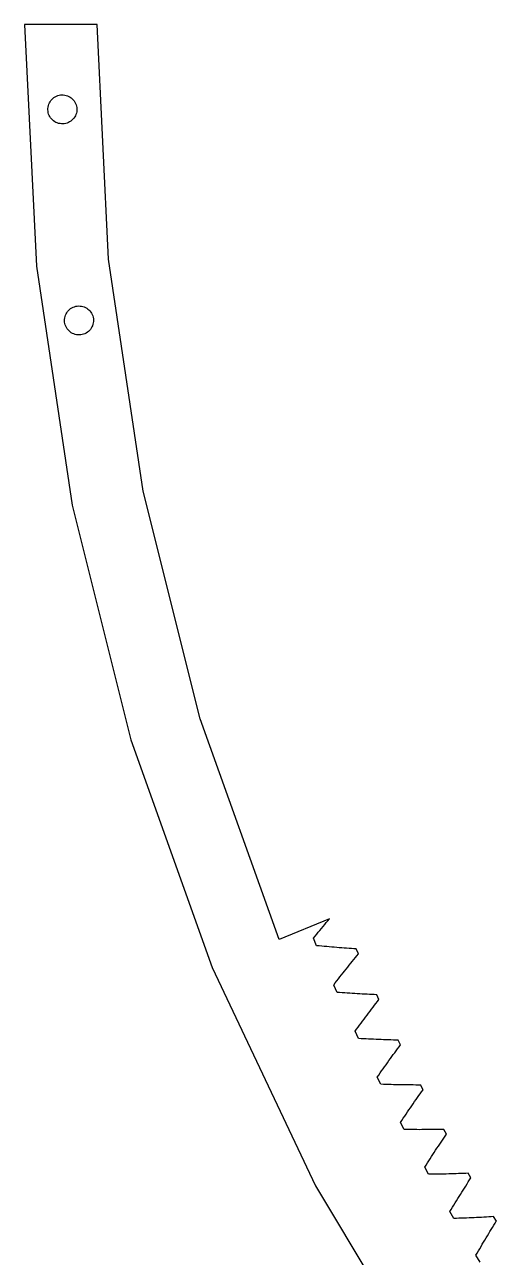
# Model space of a CAD drawing. Header units: metres. Extents: x -170 to 170, y -170 to 0.
# Drawn here: x -170 to -137.5, y -85.1 to 0 of the extents above; entities that cross this region are included whole.
import ezdxf

# ---------------------------------------------------------------- set-up
doc = ezdxf.new("R2010")
doc.units = ezdxf.units.M

msp = doc.modelspace()

# ---------------------------------------------------------------- linework, layer by layer
for p, q in [((-165, 0), (-170, 0)), ((-170, 0), (-169.181, -16.6629)), ((-164.205, -16.1728), (-165, 0)), ((-168.129, -5.16367), (-168.059, -5.09526)), ((-168.059, -5.09526), (-167.982, -5.03409)), ((-167.982, -5.03409), (-167.9, -4.98073)), ((-167.9, -4.98073), (-167.813, -4.9357)), ((-167.813, -4.9357), (-167.721, -4.89943)), ((-167.721, -4.89943), (-167.627, -4.87228)), ((-167.627, -4.87228), (-167.531, -4.85451)), ((-167.531, -4.85451), (-167.433, -4.84627)), ((-167.433, -4.84627), (-167.335, -4.84766)), ((-167.335, -4.84766), (-167.237, -4.85866)), ((-167.237, -4.85866), (-167.141, -4.87917)), ((-167.141, -4.87917), (-167.048, -4.90898)), ((-167.048, -4.90898), (-166.958, -4.94781)), ((-166.958, -4.94781), (-166.872, -4.9953)), ((-166.872, -4.9953), (-166.791, -5.05098)), ((-166.791, -5.05098), (-166.716, -5.1143)), ((-168.397, -5.88055), (-168.396, -5.78242)), ((-168.389, -5.97835), (-168.397, -5.88055)), ((-168.396, -5.78242), (-168.385, -5.68492)), ((-168.385, -5.68492), (-168.364, -5.58894)), ((-168.364, -5.58894), (-168.335, -5.49545)), ((-168.335, -5.49545), (-168.296, -5.40533)), ((-168.296, -5.40533), (-168.248, -5.31944)), ((-168.248, -5.31944), (-168.193, -5.23863)), ((-168.193, -5.23863), (-168.129, -5.16367)), ((-166.716, -5.1143), (-166.648, -5.18468)), ((-166.648, -5.18468), (-166.586, -5.26141)), ((-166.586, -5.26141), (-166.533, -5.34377)), ((-166.533, -5.34377), (-166.488, -5.43097)), ((-166.488, -5.43097), (-166.452, -5.52216)), ((-166.452, -5.52216), (-166.425, -5.61646)), ((-166.425, -5.61646), (-166.407, -5.71297)), ((-166.4, -5.90889), (-166.411, -6.00639)), ((-166.407, -5.71297), (-166.399, -5.81076)), ((-166.399, -5.81076), (-166.4, -5.90889)), ((-168.371, -6.07486), (-168.389, -5.97835)), ((-168.344, -6.16916), (-168.371, -6.07486)), ((-168.308, -6.26035), (-168.344, -6.16916)), ((-168.263, -6.34755), (-168.308, -6.26035)), ((-168.21, -6.4299), (-168.263, -6.34755)), ((-168.148, -6.50664), (-168.21, -6.4299)), ((-168.08, -6.57701), (-168.148, -6.50664)), ((-168.005, -6.64034), (-168.08, -6.57701)), ((-167.924, -6.69601), (-168.005, -6.64034)), ((-167.838, -6.7435), (-167.924, -6.69601)), ((-167.748, -6.78233), (-167.838, -6.7435)), ((-167.655, -6.81215), (-167.748, -6.78233)), ((-167.074, -6.79189), (-167.169, -6.81903)), ((-166.983, -6.75562), (-167.074, -6.79189)), ((-166.896, -6.71059), (-166.983, -6.75562)), ((-166.814, -6.65723), (-166.896, -6.71059)), ((-166.737, -6.59605), (-166.814, -6.65723)), ((-166.667, -6.52765), (-166.737, -6.59605)), ((-166.603, -6.45268), (-166.667, -6.52765)), ((-166.548, -6.37187), (-166.603, -6.45268)), ((-166.5, -6.286), (-166.548, -6.37187)), ((-166.461, -6.19586), (-166.5, -6.286)), ((-166.431, -6.10237), (-166.461, -6.19586)), ((-166.411, -6.00639), (-166.431, -6.10237)), ((-167.559, -6.83266), (-167.655, -6.81215)), ((-167.461, -6.84366), (-167.559, -6.83266)), ((-167.363, -6.84505), (-167.461, -6.84366)), ((-167.265, -6.83682), (-167.363, -6.84505)), ((-167.169, -6.81903), (-167.265, -6.83682)), ((-169.181, -16.6629), (-166.733, -33.1653)), ((-161.83, -32.1899), (-164.205, -16.1728)), ((-166.827, -19.5952), (-166.744, -19.5428)), ((-166.744, -19.5428), (-166.656, -19.4987)), ((-166.656, -19.4987), (-166.565, -19.4634)), ((-166.565, -19.4634), (-166.47, -19.4373)), ((-166.47, -19.4373), (-166.373, -19.4206)), ((-166.373, -19.4206), (-166.275, -19.4134)), ((-166.275, -19.4134), (-166.177, -19.4159)), ((-166.177, -19.4159), (-166.08, -19.4279)), ((-166.08, -19.4279), (-165.984, -19.4495)), ((-165.984, -19.4495), (-165.891, -19.4803)), ((-165.891, -19.4803), (-165.801, -19.5201)), ((-165.801, -19.5201), (-165.716, -19.5685)), ((-167.251, -20.4371), (-167.249, -20.339)), ((-167.249, -20.339), (-167.237, -20.2416)), ((-167.237, -20.2416), (-167.215, -20.1459)), ((-167.215, -20.1459), (-167.184, -20.0527)), ((-167.184, -20.0527), (-167.144, -19.963)), ((-167.144, -19.963), (-167.096, -19.8777)), ((-167.096, -19.8777), (-167.039, -19.7974)), ((-167.039, -19.7974), (-166.975, -19.7232)), ((-166.975, -19.7232), (-166.904, -19.6555)), ((-166.904, -19.6555), (-166.827, -19.5952)), ((-165.716, -19.5685), (-165.636, -19.6251)), ((-165.636, -19.6251), (-165.562, -19.6892)), ((-165.562, -19.6892), (-165.494, -19.7603)), ((-165.494, -19.7603), (-165.434, -19.8378)), ((-165.434, -19.8378), (-165.381, -19.9207)), ((-165.381, -19.9207), (-165.337, -20.0084)), ((-165.337, -20.0084), (-165.302, -20.0999)), ((-165.302, -20.0999), (-165.276, -20.1945)), ((-165.276, -20.1945), (-165.259, -20.2912)), ((-165.259, -20.2912), (-165.252, -20.3891)), ((-165.252, -20.3891), (-165.254, -20.4872)), ((-167.244, -20.535), (-167.251, -20.4371)), ((-167.227, -20.6317), (-167.244, -20.535)), ((-167.201, -20.7263), (-167.227, -20.6317)), ((-167.166, -20.8179), (-167.201, -20.7263)), ((-167.122, -20.9055), (-167.166, -20.8179)), ((-167.069, -20.9885), (-167.122, -20.9055)), ((-167.009, -21.0659), (-167.069, -20.9885)), ((-166.941, -21.137), (-167.009, -21.0659)), ((-166.867, -21.2011), (-166.941, -21.137)), ((-166.787, -21.2577), (-166.867, -21.2011)), ((-166.702, -21.3061), (-166.787, -21.2577)), ((-165.676, -21.231), (-165.759, -21.2835)), ((-165.599, -21.1707), (-165.676, -21.231)), ((-165.528, -21.103), (-165.599, -21.1707)), ((-165.463, -21.0288), (-165.528, -21.103)), ((-165.407, -20.9486), (-165.463, -21.0288)), ((-165.359, -20.8632), (-165.407, -20.9486)), ((-165.319, -20.7735), (-165.359, -20.8632)), ((-165.288, -20.6803), (-165.319, -20.7735)), ((-165.266, -20.5846), (-165.288, -20.6803)), ((-165.254, -20.4872), (-165.266, -20.5846)), ((-166.612, -21.3459), (-166.702, -21.3061)), ((-166.519, -21.3767), (-166.612, -21.3459)), ((-166.423, -21.3983), (-166.519, -21.3767)), ((-166.326, -21.4104), (-166.423, -21.3983)), ((-166.227, -21.4128), (-166.326, -21.4104)), ((-166.13, -21.4057), (-166.227, -21.4128)), ((-166.033, -21.3889), (-166.13, -21.4057)), ((-165.938, -21.3628), (-166.033, -21.3889)), ((-165.847, -21.3275), (-165.938, -21.3628)), ((-165.759, -21.2835), (-165.847, -21.3275)), ((-157.895, -47.897), (-161.83, -32.1899)), ((-166.733, -33.1653), (-162.68, -49.3484)), ((-152.44, -63.1428), (-157.895, -47.897)), ((-162.68, -49.3484), (-157.06, -65.0562)), ((-148.98, -61.7094), (-152.44, -63.1428)), ((-149.412, -62.2331), (-149.302, -62.0997)), ((-149.302, -62.0997), (-149.193, -61.9671)), ((-149.193, -61.9671), (-149.084, -61.8354)), ((-149.084, -61.8354), (-148.98, -61.7094)), ((-150.071, -63.0506), (-149.96, -62.9124)), ((-149.96, -62.9124), (-149.85, -62.7749)), ((-149.85, -62.7749), (-149.741, -62.6382)), ((-149.741, -62.6382), (-149.631, -62.5023)), ((-149.631, -62.5023), (-149.521, -62.3673)), ((-149.521, -62.3673), (-149.412, -62.2331)), ((-149.855, -63.5605), (-150.071, -63.0506)), ((-149.68, -63.578), (-149.855, -63.5605)), ((-149.504, -63.595), (-149.68, -63.578)), ((-149.33, -63.6115), (-149.504, -63.595)), ((-149.156, -63.6276), (-149.33, -63.6115)), ((-148.983, -63.6433), (-149.156, -63.6276)), ((-148.81, -63.6585), (-148.983, -63.6433)), ((-148.638, -63.6732), (-148.81, -63.6585)), ((-148.467, -63.6875), (-148.638, -63.6732)), ((-148.297, -63.7013), (-148.467, -63.6875)), ((-148.127, -63.7147), (-148.297, -63.7013)), ((-147.958, -63.7276), (-148.127, -63.7147)), ((-147.79, -63.7401), (-147.958, -63.7276)), ((-147.622, -63.7522), (-147.79, -63.7401)), ((-147.455, -63.7639), (-147.622, -63.7522)), ((-147.289, -63.7751), (-147.455, -63.7639)), ((-147.123, -63.7859), (-147.289, -63.7751)), ((-147.121, -63.785), (-147.123, -63.7859)), ((-146.974, -64.1228), (-147.121, -63.785)), ((-147.503, -64.7739), (-147.397, -64.6423)), ((-147.397, -64.6423), (-147.292, -64.5114)), ((-147.292, -64.5114), (-147.186, -64.3814)), ((-147.186, -64.3814), (-147.081, -64.2522)), ((-147.081, -64.2522), (-146.976, -64.1237)), ((-146.976, -64.1237), (-146.974, -64.1228)), ((-157.06, -65.0562), (-149.927, -80.1374)), ((-148.14, -65.5809), (-148.033, -65.4444)), ((-148.033, -65.4444), (-147.927, -65.3087)), ((-147.927, -65.3087), (-147.821, -65.1738)), ((-147.821, -65.1738), (-147.715, -65.0397)), ((-147.715, -65.0397), (-147.609, -64.9064)), ((-147.609, -64.9064), (-147.503, -64.7739)), ((-148.674, -66.276), (-148.567, -66.1353)), ((-148.448, -66.781), (-148.674, -66.276)), ((-148.567, -66.1353), (-148.46, -65.9955)), ((-148.46, -65.9955), (-148.353, -65.8565)), ((-148.353, -65.8565), (-148.246, -65.7183)), ((-148.246, -65.7183), (-148.14, -65.5809)), ((-148.272, -66.7947), (-148.448, -66.781)), ((-148.096, -66.808), (-148.272, -66.7947)), ((-147.921, -66.8207), (-148.096, -66.808)), ((-147.747, -66.8331), (-147.921, -66.8207)), ((-147.574, -66.845), (-147.747, -66.8331)), ((-147.401, -66.8564), (-147.574, -66.845)), ((-147.229, -66.8674), (-147.401, -66.8564)), ((-147.057, -66.878), (-147.229, -66.8674)), ((-146.887, -66.8882), (-147.057, -66.878)), ((-146.717, -66.8979), (-146.887, -66.8882)), ((-146.548, -66.9072), (-146.717, -66.8979)), ((-146.379, -66.9161), (-146.548, -66.9072)), ((-146.211, -66.9245), (-146.379, -66.9161)), ((-146.044, -66.9326), (-146.211, -66.9245)), ((-145.878, -66.9402), (-146.044, -66.9326)), ((-145.712, -66.9474), (-145.878, -66.9402)), ((-145.71, -66.9465), (-145.712, -66.9474)), ((-145.556, -67.2811), (-145.71, -66.9465)), ((-146.173, -68.0781), (-146.07, -67.9434)), ((-146.07, -67.9434), (-145.967, -67.8095)), ((-145.967, -67.8095), (-145.865, -67.6764)), ((-145.865, -67.6764), (-145.762, -67.5441)), ((-145.762, -67.5441), (-145.66, -67.4127)), ((-145.66, -67.4127), (-145.558, -67.282)), ((-145.558, -67.282), (-145.556, -67.2811)), ((-146.897, -69.0441), (-146.793, -68.9036)), ((-146.793, -68.9036), (-146.689, -68.764)), ((-146.689, -68.764), (-146.586, -68.6252)), ((-146.586, -68.6252), (-146.482, -68.4872)), ((-146.482, -68.4872), (-146.379, -68.35)), ((-146.379, -68.35), (-146.276, -68.2137)), ((-146.276, -68.2137), (-146.173, -68.0781)), ((-147.209, -69.4704), (-147.105, -69.3275)), ((-146.972, -69.9705), (-147.209, -69.4704)), ((-147.105, -69.3275), (-147.001, -69.1854)), ((-147.001, -69.1854), (-146.897, -69.0441)), ((-146.795, -69.9803), (-146.972, -69.9705)), ((-146.619, -69.9898), (-146.795, -69.9803)), ((-146.444, -69.9988), (-146.619, -69.9898)), ((-146.27, -70.0074), (-146.444, -69.9988)), ((-146.096, -70.0155), (-146.27, -70.0074)), ((-145.923, -70.0232), (-146.096, -70.0155)), ((-145.751, -70.0305), (-145.923, -70.0232)), ((-145.579, -70.0374), (-145.751, -70.0305)), ((-145.408, -70.0439), (-145.579, -70.0374)), ((-145.238, -70.0499), (-145.408, -70.0439)), ((-145.069, -70.0556), (-145.238, -70.0499)), ((-144.9, -70.0608), (-145.069, -70.0556)), ((-144.732, -70.0656), (-144.9, -70.0608)), ((-144.565, -70.07), (-144.732, -70.0656)), ((-144.398, -70.0741), (-144.565, -70.07)), ((-144.232, -70.0777), (-144.398, -70.0741)), ((-144.27, -70.6754), (-144.17, -70.5418)), ((-144.23, -70.0768), (-144.232, -70.0777)), ((-144.069, -70.4079), (-144.23, -70.0768)), ((-144.17, -70.5418), (-144.071, -70.4089)), ((-144.071, -70.4089), (-144.069, -70.4079)), ((-144.869, -71.4944), (-144.769, -71.3559)), ((-144.769, -71.3559), (-144.669, -71.2182)), ((-144.669, -71.2182), (-144.569, -71.0812)), ((-144.569, -71.0812), (-144.469, -70.9451)), ((-144.469, -70.9451), (-144.369, -70.8099)), ((-144.369, -70.8099), (-144.27, -70.6754)), ((-145.473, -72.343), (-145.372, -72.1995)), ((-145.372, -72.1995), (-145.271, -72.0568)), ((-145.271, -72.0568), (-145.171, -71.915)), ((-145.171, -71.915), (-145.07, -71.774)), ((-145.07, -71.774), (-144.97, -71.6338)), ((-144.97, -71.6338), (-144.869, -71.4944)), ((-145.675, -72.6325), (-145.574, -72.4873)), ((-145.427, -73.1273), (-145.675, -72.6325)), ((-145.574, -72.4873), (-145.473, -72.343)), ((-145.25, -73.1333), (-145.427, -73.1273)), ((-145.074, -73.139), (-145.25, -73.1333)), ((-144.899, -73.1442), (-145.074, -73.139)), ((-144.724, -73.149), (-144.899, -73.1442)), ((-144.55, -73.1534), (-144.724, -73.149)), ((-144.377, -73.1574), (-144.55, -73.1534)), ((-144.205, -73.161), (-144.377, -73.1574)), ((-144.033, -73.1641), (-144.205, -73.161)), ((-143.862, -73.1669), (-144.033, -73.1641)), ((-143.692, -73.1693), (-143.862, -73.1669)), ((-143.522, -73.1713), (-143.692, -73.1693)), ((-143.354, -73.1729), (-143.522, -73.1713)), ((-143.186, -73.1741), (-143.354, -73.1729)), ((-143.018, -73.1749), (-143.186, -73.1741)), ((-142.852, -73.1753), (-143.018, -73.1749)), ((-142.904, -74.0477), (-142.807, -73.9103)), ((-142.686, -73.1754), (-142.852, -73.1753)), ((-142.807, -73.9103), (-142.71, -73.7737)), ((-142.71, -73.7737), (-142.614, -73.638)), ((-142.684, -73.1744), (-142.686, -73.1754)), ((-142.515, -73.502), (-142.684, -73.1744)), ((-142.614, -73.638), (-142.517, -73.503)), ((-142.517, -73.503), (-142.515, -73.502)), ((-143.487, -74.8893), (-143.389, -74.747)), ((-143.389, -74.747), (-143.292, -74.6055)), ((-143.292, -74.6055), (-143.195, -74.4648)), ((-143.195, -74.4648), (-143.098, -74.325)), ((-143.098, -74.325), (-143.001, -74.1859)), ((-143.001, -74.1859), (-142.904, -74.0477)), ((-144.073, -75.7607), (-143.975, -75.6134)), ((-143.975, -75.6134), (-143.877, -75.4669)), ((-143.877, -75.4669), (-143.779, -75.3213)), ((-143.779, -75.3213), (-143.682, -75.1765)), ((-143.682, -75.1765), (-143.584, -75.0325)), ((-143.584, -75.0325), (-143.487, -74.8893)), ((-143.814, -76.25), (-144.073, -75.7607)), ((-143.637, -76.2523), (-143.814, -76.25)), ((-143.461, -76.2541), (-143.637, -76.2523)), ((-143.286, -76.2555), (-143.461, -76.2541)), ((-143.111, -76.2566), (-143.286, -76.2555)), ((-142.937, -76.2572), (-143.111, -76.2566)), ((-142.764, -76.2575), (-142.937, -76.2572)), ((-142.592, -76.2573), (-142.764, -76.2575)), ((-142.42, -76.2568), (-142.592, -76.2573)), ((-142.249, -76.2559), (-142.42, -76.2568)), ((-142.079, -76.2545), (-142.249, -76.2559)), ((-141.909, -76.2529), (-142.079, -76.2545)), ((-141.74, -76.2508), (-141.909, -76.2529)), ((-141.572, -76.2484), (-141.74, -76.2508)), ((-141.405, -76.2456), (-141.572, -76.2484)), ((-141.239, -76.2424), (-141.405, -76.2456)), ((-141.073, -76.2389), (-141.239, -76.2424)), ((-141.071, -76.2379), (-141.073, -76.2389)), ((-140.895, -76.5618), (-141.071, -76.2379)), ((-141.554, -77.539), (-141.46, -77.3971)), ((-141.46, -77.3971), (-141.366, -77.256)), ((-141.366, -77.256), (-141.272, -77.1157)), ((-141.272, -77.1157), (-141.178, -76.9763)), ((-141.178, -76.9763), (-141.084, -76.8376)), ((-141.084, -76.8376), (-140.991, -76.6998)), ((-140.991, -76.6998), (-140.897, -76.5628)), ((-140.897, -76.5628), (-140.895, -76.5618)), ((-142.12, -78.4079), (-142.025, -78.261)), ((-142.025, -78.261), (-141.931, -78.115)), ((-141.931, -78.115), (-141.836, -77.9697)), ((-141.836, -77.9697), (-141.742, -77.8253)), ((-141.742, -77.8253), (-141.648, -77.6818)), ((-141.648, -77.6818), (-141.554, -77.539)), ((-142.403, -78.8535), (-142.309, -78.7042)), ((-142.134, -79.3372), (-142.403, -78.8535)), ((-142.309, -78.7042), (-142.214, -78.5556)), ((-142.214, -78.5556), (-142.12, -78.4079)), ((-141.958, -79.3356), (-142.134, -79.3372)), ((-141.782, -79.3336), (-141.958, -79.3356)), ((-141.606, -79.3313), (-141.782, -79.3336)), ((-141.432, -79.3286), (-141.606, -79.3313)), ((-141.258, -79.3255), (-141.432, -79.3286)), ((-141.085, -79.322), (-141.258, -79.3255)), ((-140.912, -79.3181), (-141.085, -79.322)), ((-140.74, -79.3138), (-140.912, -79.3181)), ((-140.57, -79.3092), (-140.74, -79.3138)), ((-140.399, -79.3043), (-140.57, -79.3092)), ((-140.23, -79.2989), (-140.399, -79.3043)), ((-140.061, -79.2932), (-140.23, -79.2989)), ((-139.893, -79.2872), (-140.061, -79.2932)), ((-139.726, -79.2807), (-139.893, -79.2872)), ((-139.56, -79.274), (-139.726, -79.2807)), ((-139.394, -79.2669), (-139.56, -79.274)), ((-139.483, -80.0064), (-139.393, -79.8658)), ((-139.392, -79.2658), (-139.394, -79.2669)), ((-139.393, -79.8658), (-139.302, -79.726)), ((-139.209, -79.5859), (-139.392, -79.2658)), ((-139.302, -79.726), (-139.211, -79.587)), ((-139.211, -79.587), (-139.209, -79.5859)), ((-149.927, -80.1374), (-141.35, -94.4469)), ((-140.029, -80.8674), (-139.938, -80.7218)), ((-139.938, -80.7218), (-139.847, -80.5771)), ((-139.847, -80.5771), (-139.756, -80.4332)), ((-139.756, -80.4332), (-139.665, -80.2901)), ((-139.665, -80.2901), (-139.574, -80.1478)), ((-139.574, -80.1478), (-139.483, -80.0064)), ((-140.576, -81.7583), (-140.485, -81.6077)), ((-140.485, -81.6077), (-140.394, -81.458)), ((-140.394, -81.458), (-140.302, -81.3091)), ((-140.302, -81.3091), (-140.211, -81.1611)), ((-140.211, -81.1611), (-140.12, -81.0138)), ((-140.12, -81.0138), (-140.029, -80.8674)), ((-140.668, -81.9097), (-140.576, -81.7583)), ((-140.388, -82.3874), (-140.668, -81.9097)), ((-140.212, -82.382), (-140.388, -82.3874)), ((-140.036, -82.3762), (-140.212, -82.382)), ((-139.86, -82.3701), (-140.036, -82.3762)), ((-139.686, -82.3636), (-139.86, -82.3701)), ((-139.512, -82.3567), (-139.686, -82.3636)), ((-139.339, -82.3495), (-139.512, -82.3567)), ((-139.167, -82.3419), (-139.339, -82.3495)), ((-138.995, -82.334), (-139.167, -82.3419)), ((-138.824, -82.3257), (-138.995, -82.334)), ((-138.654, -82.317), (-138.824, -82.3257)), ((-138.485, -82.308), (-138.654, -82.317)), ((-138.317, -82.2987), (-138.485, -82.308)), ((-138.149, -82.289), (-138.317, -82.2987)), ((-137.982, -82.279), (-138.149, -82.289)), ((-137.816, -82.2686), (-137.982, -82.279)), ((-137.65, -82.2579), (-137.816, -82.2686)), ((-137.648, -82.2568), (-137.65, -82.2579)), ((-137.459, -82.5728), (-137.648, -82.2568)), ((-137.987, -83.4318), (-137.899, -83.2867)), ((-137.899, -83.2867), (-137.811, -83.1425)), ((-137.811, -83.1425), (-137.723, -82.9992)), ((-137.723, -82.9992), (-137.636, -82.8566)), ((-137.636, -82.8566), (-137.548, -82.7149)), ((-137.548, -82.7149), (-137.461, -82.574)), ((-137.461, -82.574), (-137.459, -82.5728)), ((-138.514, -84.3193), (-138.426, -84.1693)), ((-138.426, -84.1693), (-138.338, -84.0201)), ((-138.338, -84.0201), (-138.25, -83.8718)), ((-138.25, -83.8718), (-138.162, -83.7243)), ((-138.162, -83.7243), (-138.074, -83.5776)), ((-138.074, -83.5776), (-137.987, -83.4318)), ((-138.867, -84.9276), (-138.778, -84.7743)), ((-138.577, -85.3992), (-138.867, -84.9276)), ((-138.778, -84.7743), (-138.69, -84.6218)), ((-138.69, -84.6218), (-138.602, -84.4701)), ((-138.602, -84.4701), (-138.514, -84.3193))]:
    msp.add_line(p, q)

doc.saveas('drawing.dxf')
